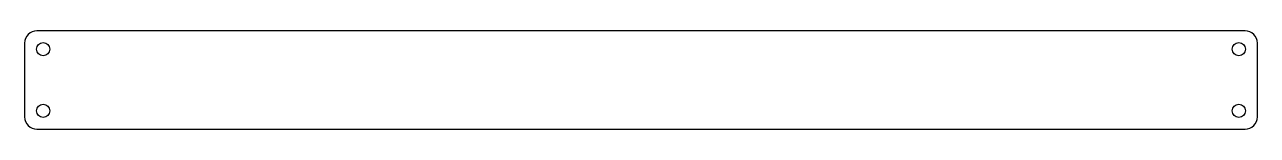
# Model space of a CAD drawing. Header units: inches. Extents: x -6.3 to 6.2, y 0 to 1.
import ezdxf

# ---------------------------------------------------------------- set-up
doc = ezdxf.new("R2010")
doc.units = ezdxf.units.IN
doc.layers.get('0').update_dxf_attribs({"linetype": 'CONTINUOUS'})

msp = doc.modelspace()

# ---------------------------------------------------------------- linework, layer by layer
msp.add_lwpolyline([(6.25, 0.875, 0.4142136), (6.125, 1), (-6.125, 1, 0.4142136), (-6.25, 0.875), (-6.25, 0.125, 0.4142136), (-6.125, 0), (6.125, 0, 0.4142136), (6.25, 0.125)], format="xyb", close=True)
msp.add_lwpolyline([(6.25, 0.875, 0.4142136), (6.125, 1), (-6.125, 1, 0.4142136), (-6.25, 0.875), (-6.25, 0.125, 0.4142136), (-6.125, 0), (6.125, 0, 0.4142136), (6.25, 0.125)], format="xyb", close=True)
for centre in [(-6.0625, 0.8125), (-6.0625, 0.8125), (6.0625, 0.8125), (6.0625, 0.8125), (-6.0625, 0.1875), (-6.0625, 0.1875), (6.0625, 0.1875), (6.0625, 0.1875)]:
    msp.add_circle(centre, 0.067)

doc.saveas('drawing.dxf')
